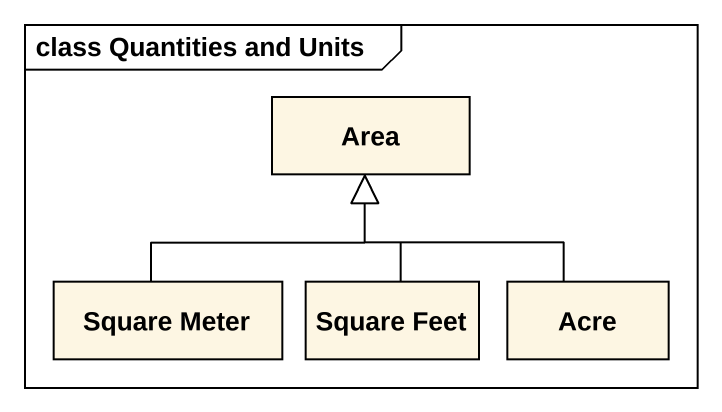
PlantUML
@startuml
mainframe class Quantities and Units
hide circle
hide empty members
class Area
class "Square Meter" as Square_Meter
class "Square Feet" as Square_Feet
class Acre
Square_Meter -up-|> Area
Square_Feet -up-|> Area
Acre -up-|> Area
@enduml
